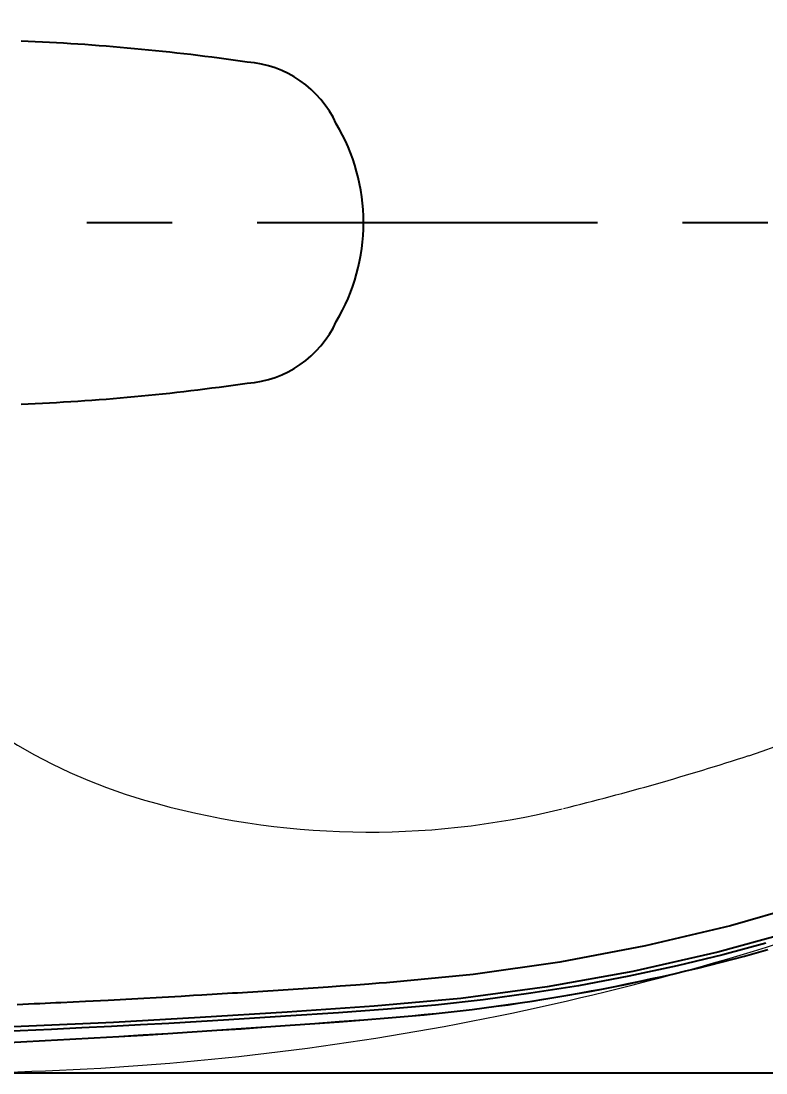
# Model space of a CAD drawing. Header units: millimetres. Extents: x 7257 to 9715, y -364 to 1930.
# Drawn here: x 7759 to 7934.1, y 1066.1 to 1313.5 of the extents above; entities that cross this region are included whole.
import ezdxf

# ---------------------------------------------------------------- set-up
doc = ezdxf.new("R2010")
doc.units = ezdxf.units.MM
doc.linetypes.add('CENTER', pattern=[7, 4, -1, 1, -1])
doc.layers.add('3', color=3, linetype='Continuous', lineweight=15)
doc.layers.add('CENTER', color=2, linetype='CENTER')
doc.styles.get("Standard").update_dxf_attribs({"font": 'NanumGothic.ttf'})
doc.dimstyles.new('AM_ISO$0', dxfattribs={"dimtxt": 3.5, "dimasz": 2.5, "dimexe": 1, "dimexo": 1, "dimgap": 0.8, "dimtad": 1, "dimdec": 0, "dimlfac": 10, "dimdsep": 46, "dimtxsty": 'Standard', "dimcen": 0, "dimclrd": 256, "dimclre": 256, "dimclrt": 2, "dimadec": 0, "dimazin": 2, "dimtp": 0.1, "dimtm": 0.1, "dimtfac": 0.71, "dimtdec": 0, "dimtmove": 0, "dimatfit": 3, "dimfxl": 0, "dimlwd": -1, "dimlwe": -1, "dimarcsym": 0})

# ---------------------------------------------------------------- blocks, each defined once
blk = doc.blocks.new('*D18')
at = {"color": 3}
for p, q in [((7619.53, 1337.02), (7619.53, 1499.65)), ((8089.53, 1266.89), (8089.53, 1499.65)), ((7633.03, 1498.75), (8076.03, 1498.75))]:
    blk.add_line(p, q, dxfattribs=at)
for points in [[(7633.03, 1501), (7633.03, 1496.5), (7619.53, 1498.75)], [(8076.03, 1501), (8076.03, 1496.5), (8089.53, 1498.75)]]:
    blk.add_solid(points, dxfattribs=at)
at = {"layer": 'Defpoints', "color": 0}
for p in [(8089.53, 1498.75), (7619.53, 1336.12), (8089.53, 1265.99)]:
    blk.add_point(p, dxfattribs=at)
at = {"color": 2, "insert": (7854.53, 1514.07), "char_height": 27, "attachment_point": 5}
blk.add_mtext('470', dxfattribs=at)
blk = doc.blocks.new('2E12E')
at = {"color": 2}
for points in [[(7130.33, 908.62), (7114.88, 904.41), (7094.92, 899.87), (7074.77, 896.22), (7054.47, 893.51), (7034.08, 891.68), (7013.67, 890.31), (6993.26, 889.03), (6972.84, 887.88), (6916.66, 885.41), (6860.43, 883.9)], [(7133.64, 915.14), (7117.88, 910.6), (7097.9, 905.87), (7077.73, 902.04), (7057.41, 899.16), (7037, 897.21)], [(7126.2, 906.5), (7116.05, 903.79), (7105.32, 901.2), (7094.01, 898.76), (7082.12, 896.52), (7070.96, 894.72), (7059.76, 893.19), (7048.52, 891.95), (7037.25, 890.98)], [(7037, 897.21), (7035.29, 897.08), (7032.9, 896.89), (7029.84, 896.67), (7026.13, 896.39), (7023.33, 896.2), (7012.72, 895.48), (7002.01, 894.79), (7000.81, 894.72), (6999.61, 894.65), (6998.41, 894.58), (6997.21, 894.51), (6996.01, 894.44), (6994.82, 894.37), (6993.62, 894.3), (6991.67, 894.18), (6988.74, 894.01), (6984.27, 893.76), (6978.55, 893.44), (6971.58, 893.06), (6966.3, 892.79), (6960.47, 892.5), (6959.26, 892.45), (6958.03, 892.39), (6956.78, 892.33), (6955.51, 892.27), (6954.22, 892.21), (6952.91, 892.15), (6951.57, 892.09), (6950.22, 892.03)], [(7037.25, 890.98), (7025.7, 890.16), (7013.28, 889.33), (6999.99, 888.49), (6985.84, 887.66), (6979.2, 887.29), (6972.39, 886.93), (6965.41, 886.57), (6958.25, 886.22), (6950.91, 885.88), (6945.54, 885.64), (6940.54, 885.42), (6933.96, 885.15), (6926.59, 884.86), (6918.42, 884.56), (6909.44, 884.26), (6899.91, 883.96), (6891, 883.7), (6881.37, 883.46), (6872.67, 883.26), (6864.91, 883.1), (6858.08, 882.97)]]:
    blk.add_lwpolyline(points, dxfattribs=at)
for centre, radius, start, end in [((7001.63, 1343.43), 455.89, 274.5013, 285.9127), ((7001.63, 1343.43), 455.88, 274.5013, 285.9127), ((6780.97, 4146.46), 3267.59, 271.2635, 274.50126), ((6780.97, 4146.46), 3267.6, 271.2635, 274.50126)]:
    blk.add_arc(centre, radius, start, end, dxfattribs=at)
blk = doc.blocks.new('*D25')
at = {"color": 3}
for p, q in [((7652.54, 1466.12), (8166.7, 1466.12)), ((8165.8, 1452.62), (8165.8, 1281.44)), ((8165.8, 1079.62), (8165.8, 1250.8)), ((7652.54, 1066.12), (8166.7, 1066.12))]:
    blk.add_line(p, q, dxfattribs=at)
for points in [[(8163.55, 1452.62), (8168.05, 1452.62), (8165.8, 1466.12)], [(8163.55, 1079.62), (8168.05, 1079.62), (8165.8, 1066.12)]]:
    blk.add_solid(points, dxfattribs=at)
at = {"layer": 'Defpoints', "color": 0}
for p in [(7651.64, 1466.12), (7651.64, 1066.12), (8165.8, 1066.12)]:
    blk.add_point(p, dxfattribs=at)
at = {"color": 2, "insert": (8165.8, 1266.12), "char_height": 27, "attachment_point": 5}
blk.add_mtext('400', dxfattribs=at)

msp = doc.modelspace()

# ---------------------------------------------------------------- linework, layer by layer
at = {"color": 7}
for centre, radius, start, end in [((7739.12, 805.05), 504.14, 81.6678, 87.7358), ((7810.41, 1278.93), 25, 24.7163, 85.9531), ((7793.83, 1266.04), 45.71, 0.0984, 30.7175), ((7793.83, 1266.2), 45.71, 329.2825, 359.9016), ((7810.41, 1253.3), 25, 274.0469, 335.2837), ((7739.12, 1727.19), 504.14, 272.2642, 278.3322)]:
    msp.add_arc(centre, radius, start, end, dxfattribs=at)
at = {"layer": '3', "color": 7}
for centre, radius, start, end in [((7823.82, 1278.62), 128.4, 106.1901, 171.8861), ((7823.82, 1253.62), 128.4, 188.1139, 253.8099), ((7864.71, 1341.03), 210.69, 288.0813, 316.5222), ((7739.16, 1725.57), 615.16, 283.85786, 288.08126), ((7840.99, 1312.78), 190, 253.8099, 283.7725), ((7738.74, 1726.12), 660, 270, 288.08126)]:
    msp.add_arc(centre, radius, start, end, dxfattribs=at)
at = {"layer": 'CENTER', "color": 1, "linetype": 'CENTER', "ltscale": 20}
msp.add_line((7394.53, 1266.12), (8094.53, 1266.12), dxfattribs=at)

# ---------------------------------------------------------------- block references
msp.add_blockref('2E12E', (807.91, 190.13))

# ---------------------------------------------------------------- dimensions: what is measured, and where the dimension line sits
dim = msp.add_linear_dim(base=(8089.53, 1498.75), p1=(7619.53, 1336.12), p2=(8089.53, 1265.99), dimstyle='AM_ISO$0', override={"dimscale": 0.9, "dimtxt": 30, "dimasz": 15, "dimtih": 1, "dimtoh": 1, "dimlfac": 1, "dimclrd": 3, "dimclre": 3})
dim.commit()
dim.dimension.update_dxf_attribs({"geometry": '*D18', "text_midpoint": (7854.53, 1514.07)})
dim = msp.add_linear_dim(base=(8165.8, 1066.12), p1=(7651.64, 1466.12), p2=(7651.64, 1066.12), angle=90, dimstyle='AM_ISO$0', override={"dimscale": 0.9, "dimtxt": 30, "dimasz": 15, "dimtih": 1, "dimtoh": 1, "dimlfac": 1, "dimclrd": 3, "dimclre": 3})
dim.commit()
dim.dimension.update_dxf_attribs({"geometry": '*D25', "text_midpoint": (8165.8, 1266.12), "dimtype": 160})

doc.saveas('drawing.dxf')
